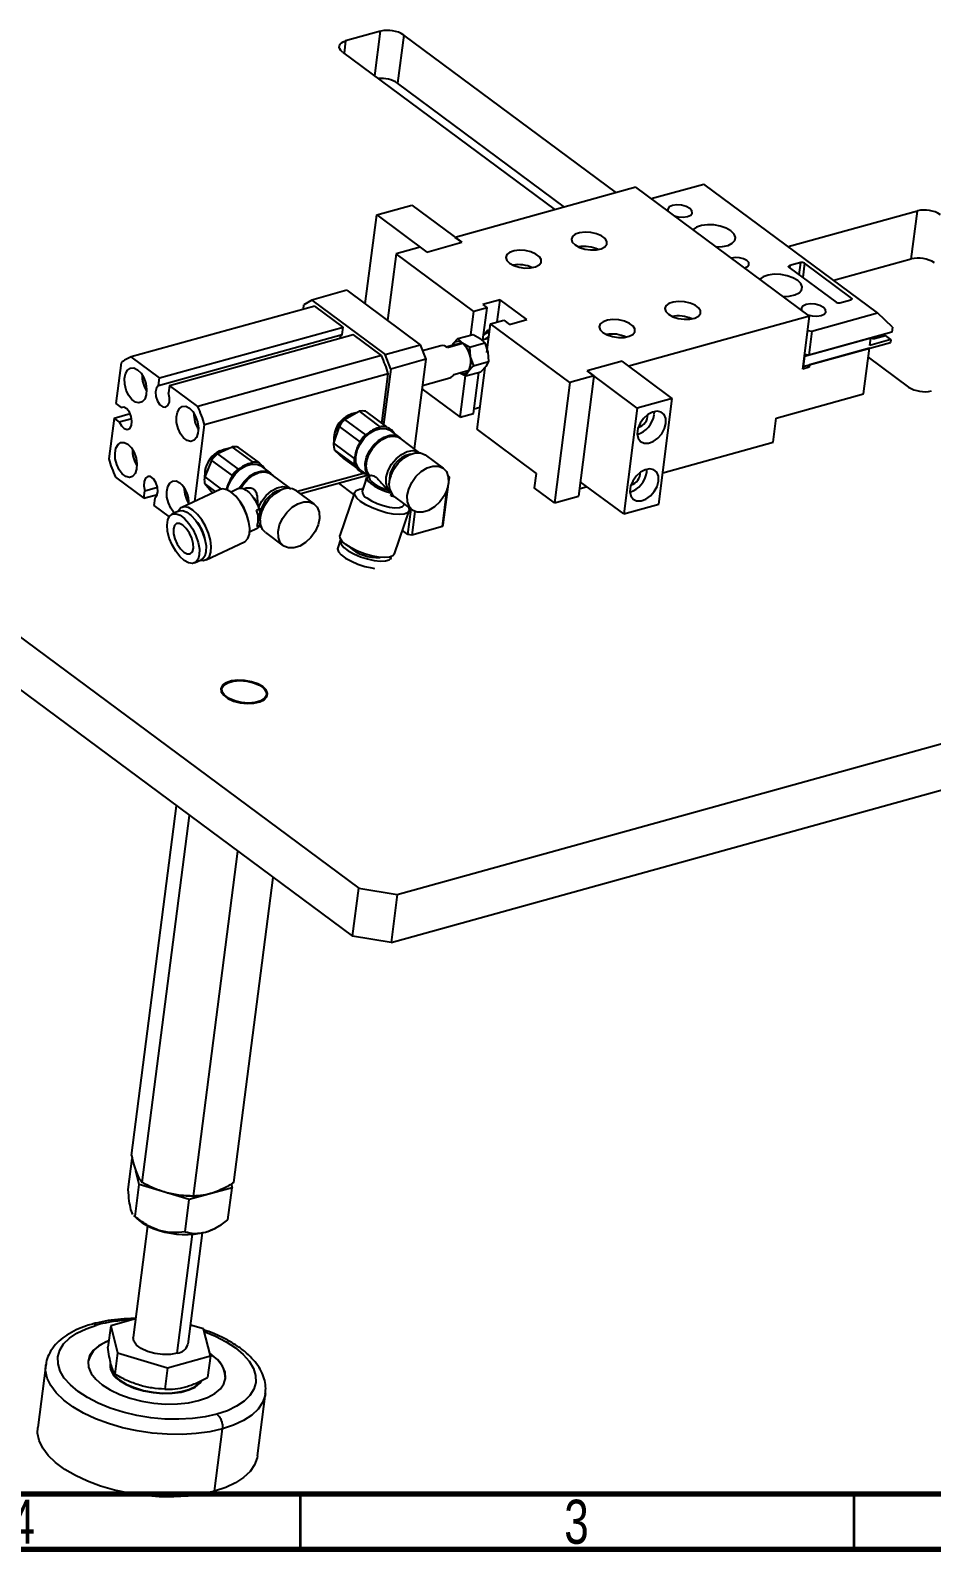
# Model space of a CAD drawing. Header units: millimetres. Extents: x 15 to 836, y 5 to 589.
# Drawn here: x 651.2 to 732.5, y 5 to 142.1 of the extents above; entities that cross this region are included whole.
import ezdxf

# ---------------------------------------------------------------- set-up
doc = ezdxf.new("R2010")
doc.units = ezdxf.units.MM
doc.styles.add('SLDTEXTSTYLE0', font='TXT', dxfattribs={"width": 0.75})

msp = doc.modelspace()

# ---------------------------------------------------------------- linework, layer by layer
at = {"color": 7, "linetype": 'Continuous', "lineweight": 25}
for p, q in [((682.78, 141.98), (679.62, 141.1)), ((684.87, 141.63), (684.31, 137.3)), ((704.06, 127.41), (684.87, 141.63)), ((679.34, 140.1), (698.53, 125.88)), ((699.39, 126.12), (684.31, 137.3)), ((705.81, 127.9), (689.5, 123.38)), ((721.49, 116.27), (705.81, 127.9)), ((707.19, 126.88), (711.94, 128.19)), ((727.62, 116.57), (711.94, 128.19)), ((682.42, 125.41), (685.58, 126.29)), ((685.58, 126.29), (690.11, 122.94)), ((681.39, 117.38), (682.42, 125.41)), ((682.42, 125.41), (686.95, 122.06)), ((731.23, 125.76), (719.57, 122.54)), ((730.68, 121.43), (731.23, 125.76)), ((690.11, 122.94), (689.5, 123.38)), ((686.34, 122.51), (684.17, 121.91)), ((686.34, 122.51), (686.95, 122.06)), ((686.95, 122.06), (690.11, 122.94)), ((684.17, 121.91), (683.4, 115.89)), ((691.2, 116.7), (684.17, 121.91)), ((714.44, 121.52), (714.42, 121.51)), ((715.63, 120.62), (715.65, 120.62)), ((719.66, 120.66), (723.89, 117.53)), ((720.7, 121.1), (719.71, 120.83)), ((725.27, 117.91), (721.05, 121.04)), ((730.68, 121.43), (723.68, 119.49)), ((679.73, 118.61), (676.57, 117.73)), ((679.73, 118.61), (686.36, 113.69)), ((676.83, 117.18), (660.25, 112.59)), ((675.8, 116.9), (675.85, 117.31)), ((676.57, 117.73), (675.85, 117.31)), ((676.57, 117.73), (683.2, 112.82)), ((679.39, 115.29), (676.83, 117.18)), ((690.93, 114.58), (691.2, 116.7)), ((692.38, 117.03), (691.2, 116.7)), ((693.57, 117.76), (691.99, 117.32)), ((691.99, 117.32), (692.38, 117.03)), ((692.01, 114.13), (692.38, 117.03)), ((693.31, 115.75), (693.57, 117.76)), ((695.98, 115.97), (693.57, 117.76)), ((721.7, 114.93), (727.62, 116.57)), ((724.23, 117.47), (725.22, 117.75)), ((728.98, 115.27), (727.62, 116.57)), ((662.81, 110.7), (679.39, 115.29)), ((679.3, 114.61), (679.39, 115.29)), ((692.37, 113), (692.71, 115.58)), ((692.71, 115.58), (693.89, 115.91)), ((699.86, 110.29), (692.71, 115.58)), ((693.89, 115.91), (694.4, 115.53)), ((694.4, 115.53), (695.98, 115.97)), ((721.49, 116.27), (705.19, 111.76)), ((720.88, 111.5), (721.49, 116.27)), ((728.98, 115.27), (728.92, 114.84)), ((662.72, 110.02), (679.3, 114.61)), ((663.71, 110.02), (680.3, 114.62)), ((682.86, 112.72), (680.3, 114.62)), ((688.8, 113.45), (690.18, 113.83)), ((690.18, 113.83), (689.24, 113.67)), ((689.3, 113.77), (689.24, 113.67)), ((689.3, 113.77), (689.24, 113.65)), ((689.75, 114.25), (689.3, 113.77)), ((689.75, 114.25), (691.12, 114.63)), ((690.17, 113.84), (689.75, 114.25)), ((690.8, 113.48), (690.17, 113.84)), ((690.8, 113.48), (692.17, 113.86)), ((691.12, 114.63), (691.75, 114.27)), ((691.75, 114.27), (692.17, 113.86)), ((692.4, 114.24), (691.92, 114.1)), ((692.46, 115), (692.07, 114.53)), ((692.17, 113.86), (692.45, 113.04)), ((692.46, 115), (692.64, 115.05)), ((692.62, 114.87), (692.46, 115)), ((720.91, 111.72), (728.8, 113.91)), ((721.03, 112.65), (727.03, 114.31)), ((721.33, 114.99), (721.7, 114.93)), ((721.7, 114.93), (721.42, 112.76)), ((728.92, 114.84), (721.42, 112.76)), ((726.94, 113.64), (727.03, 114.31)), ((728.84, 114.17), (726.94, 113.64)), ((727.35, 114.26), (728.34, 114.53)), ((728.11, 114.62), (728.09, 114.47)), ((728.84, 114.17), (728.34, 114.53)), ((728.84, 114.17), (728.8, 113.91)), ((662.81, 110.7), (660.25, 112.59)), ((682.86, 112.72), (666.27, 108.13)), ((683.2, 112.82), (686.36, 113.69)), ((683.69, 111.5), (683.2, 112.82)), ((686.36, 113.69), (686.85, 112.38)), ((688.22, 113.6), (686.57, 113.14)), ((688.69, 113.52), (689.24, 113.67)), ((690.8, 113.48), (690.87, 112.6)), ((690.87, 112.6), (691.15, 111.79)), ((692.45, 113.04), (692.52, 112.17)), ((721.03, 112.65), (720.91, 111.72)), ((721.42, 112.76), (721.05, 112.82)), ((726.91, 113.38), (721.5, 111.88)), ((726.38, 109.26), (726.91, 113.38)), ((726.8, 112.57), (730.43, 109.88)), ((659.35, 112.06), (658.87, 108.38)), ((683.47, 111.07), (666.89, 106.48)), ((682.9, 106.6), (683.47, 111.07)), ((683.69, 111.5), (683.05, 106.49)), ((686.85, 112.38), (683.69, 111.5)), ((686.85, 112.38), (685.81, 104.31)), ((689.38, 111.02), (690.77, 111.4)), ((689.94, 111.17), (690.46, 110.88)), ((690.46, 110.88), (690.7, 111.3)), ((690.46, 110.88), (691.83, 111.25)), ((690.7, 111.3), (691.15, 111.79)), ((691.15, 111.79), (692.52, 112.17)), ((691.15, 107.49), (691.63, 111.2)), ((691.48, 106.04), (692.2, 111.65)), ((692.28, 111.74), (691.83, 111.25)), ((692.52, 112.17), (692.28, 111.74)), ((704.58, 112.21), (701.42, 111.33)), ((705.95, 107.98), (701.42, 111.33)), ((701.42, 111.33), (702.03, 110.89)), ((709.11, 108.86), (704.58, 112.21)), ((705.19, 111.76), (704.58, 112.21)), ((721.47, 111.67), (720.88, 111.5)), ((721.47, 111.67), (721.26, 111.82)), ((721.5, 111.88), (721.47, 111.67)), ((662.72, 110.02), (662.81, 110.7)), ((663.71, 110.02), (663.62, 109.35)), ((666.27, 108.13), (663.71, 110.02)), ((686.51, 109.72), (689.97, 107.16)), ((686.55, 110.02), (689.02, 110.71)), ((689.97, 107.16), (690.45, 110.88)), ((699.86, 110.29), (698.46, 99.44)), ((702.03, 110.89), (699.86, 110.29)), ((702.03, 110.89), (700.63, 100.04)), ((658.87, 108.38), (659.35, 108.03)), ((709.11, 108.86), (705.95, 107.98)), ((707.88, 99.31), (709.11, 108.86)), ((718.48, 107.08), (726.38, 109.26)), ((622.89, 107.59), (680.8, 64.68)), ((658.71, 107.08), (658.23, 103.4)), ((658.71, 107.08), (660.17, 107.49)), ((659.18, 106.73), (658.71, 107.08)), ((659.18, 106.73), (660.31, 107.04)), ((659.35, 108.03), (659.49, 108.07)), ((679.52, 106.95), (680.84, 107.69)), ((679.52, 106.95), (681.4, 105.56)), ((680.84, 107.69), (682.72, 106.3)), ((681.44, 107.68), (683.31, 106.29)), ((689.97, 107.16), (691.15, 107.49)), ((691.21, 107.9), (691.74, 108.05)), ((705.95, 107.98), (704.72, 98.44)), ((707.48, 107.39), (707.49, 107.67)), ((718.2, 104.91), (718.48, 107.08)), ((666, 99.56), (666.89, 106.48)), ((679.04, 106.31), (678.53, 104.81)), ((679.04, 106.31), (680.89, 104.93)), ((681.55, 105.63), (681.4, 105.56)), ((682.72, 106.3), (682.59, 106.21)), ((683.41, 106.21), (683.31, 106.29)), ((684.5, 105.34), (683.66, 105.97)), ((691.48, 106.04), (696.82, 102.08)), ((669.39, 104.47), (668.06, 103.84)), ((669.39, 104.47), (671.24, 103.1)), ((669.93, 104.42), (671.81, 103.03)), ((678.53, 104.81), (680.38, 103.44)), ((678.62, 104.19), (680.47, 102.82)), ((678.62, 104.19), (679.43, 103.44)), ((680.89, 104.93), (680.85, 104.77)), ((686.3, 103.95), (684.54, 105.26)), ((708.24, 102.15), (718.2, 104.91)), ((622.33, 103.25), (680.24, 60.34)), ((667.51, 103.26), (666.9, 101.77)), ((667.51, 103.26), (669.37, 101.89)), ((668.06, 103.84), (669.91, 102.47)), ((671.24, 103.1), (671.1, 103.02)), ((671.89, 102.93), (671.81, 103.03)), ((679.43, 103.44), (680.71, 102.49)), ((680.45, 103.59), (680.38, 103.44)), ((680.47, 102.82), (680.56, 102.73)), ((684.28, 64.11), (828.4, 104)), ((688.44, 102.55), (686.83, 103.75)), ((658.85, 101.75), (661.41, 99.85)), ((666.9, 101.77), (668.39, 100.67)), ((669.37, 101.89), (669.31, 101.72)), ((670.06, 102.53), (669.91, 102.47)), ((672.86, 102.12), (672.01, 102.74)), ((674.65, 100.73), (672.89, 102.03)), ((681.24, 102.09), (675.28, 100.45)), ((681.46, 101.88), (675.56, 100.24)), ((680.98, 102.35), (681.73, 101.8)), ((681.45, 101.48), (681.12, 100.5)), ((681.16, 102.15), (681.28, 102.06)), ((681.2, 102.14), (681.28, 102.06)), ((681.45, 101.45), (681.54, 101.72)), ((681.47, 101.5), (681.45, 101.45)), ((681.46, 101.88), (681.57, 101.92)), ((681.54, 101.72), (681.75, 101.81)), ((681.77, 101.86), (681.74, 101.78)), ((688.87, 101.85), (688.96, 101.79)), ((688.91, 101.62), (688.96, 101.79)), ((688.91, 101.62), (688.91, 101.62)), ((688.91, 101.61), (688.91, 101.62)), ((688.96, 101.79), (688.92, 101.46)), ((696.82, 102.08), (696.65, 100.78)), ((706.8, 102.18), (706.81, 102.47)), ((661.41, 99.85), (661.5, 100.53)), ((661.41, 99.85), (662.62, 100.19)), ((661.5, 100.53), (662.63, 100.85)), ((668.29, 100.63), (664.82, 99.01)), ((666.9, 101.14), (667.86, 100.43)), ((667.59, 100.3), (666.9, 101.14)), ((669.95, 100.72), (669.28, 100.41)), ((676.79, 99.33), (675.18, 100.52)), ((680.36, 100.2), (679.01, 101.2)), ((680.42, 100.38), (679.1, 96.49)), ((681.19, 100.71), (681.08, 100.7)), ((683.48, 100.57), (683.68, 100.42)), ((683.71, 100.06), (683.77, 100.25)), ((683.92, 100.06), (683.71, 100.06)), ((688.35, 97.29), (688.79, 100.72)), ((688.84, 100.88), (688.4, 97.45)), ((698.46, 99.44), (696.65, 100.78)), ((701.43, 100.88), (700.71, 100.68)), ((704.72, 98.44), (700.8, 101.34)), ((662.4, 99.86), (662.31, 99.18)), ((662.31, 99.18), (663.68, 98.17)), ((664.54, 98.68), (663.94, 98.4)), ((670.18, 99.41), (670.05, 99.6)), ((671.32, 99.88), (671.28, 99.93)), ((671.57, 98.78), (671.81, 98.89)), ((671.68, 99.23), (671.76, 99.02)), ((671.76, 99.02), (671.89, 98.62)), ((671.89, 98.62), (671.81, 98.89)), ((683.72, 59.77), (827.84, 99.66)), ((684.02, 94.82), (685.34, 98.71)), ((684.03, 99.97), (685.64, 98.78)), ((684.86, 99.23), (684.9, 99.33)), ((685.24, 96.58), (685.53, 98.86)), ((698.46, 99.44), (700.63, 100.04)), ((704.72, 98.44), (707.88, 99.31)), ((670.82, 97.94), (670.77, 98.15)), ((671.63, 97.29), (671.87, 97.4)), ((671.83, 97.34), (672.03, 97.19)), ((672.05, 97.18), (671.85, 97.37)), ((671.87, 97.4), (671.92, 97.74)), ((685.86, 98.65), (685.59, 96.52)), ((688.4, 97.45), (688.35, 97.29)), ((670.95, 96.83), (671.62, 97.14)), ((672.38, 96.75), (673.99, 95.55)), ((679.13, 96.03), (678.9, 95.36)), ((685.24, 96.58), (684.75, 96.94)), ((685.59, 96.52), (685.24, 96.58)), ((688.35, 97.29), (685.59, 96.52)), ((667.02, 94.3), (670.49, 95.92)), ((665.99, 94.01), (666.59, 94.29)), ((683.66, 94.31), (683.72, 94.47)), ((668.85, 83.15), (668.77, 83.1)), ((672.28, 82.65), (672.21, 82.71)), ((660.29, 40.56), (664.35, 72.11)), ((661.25, 38.12), (665.52, 71.24)), ((665.88, 36.9), (669.89, 68.01)), ((669.53, 38.13), (673.08, 65.64)), ((680.24, 60.34), (680.8, 64.68)), ((680.8, 64.68), (684.28, 64.11)), ((684.28, 64.11), (683.72, 59.77)), ((683.72, 59.77), (680.24, 60.34)), ((659.99, 37.48), (660.35, 40.29)), ((660.99, 37.94), (660.68, 39.15)), ((660.62, 35.04), (660.99, 37.94)), ((665.49, 36.58), (660.99, 37.94)), ((663.52, 37.18), (663.44, 37.2)), ((669.37, 37.65), (665.49, 36.58)), ((668.99, 34.75), (669.37, 37.65)), ((669.28, 37.98), (669.37, 37.65)), ((660.41, 35.22), (660.23, 35.69)), ((665.12, 33.68), (665.49, 36.58)), ((665.79, 36.9), (665.98, 36.9)), ((660.49, 35.13), (660.76, 34.86)), ((660.62, 35.04), (660.5, 35.14)), ((661.73, 34.21), (660.43, 24.15)), ((665.39, 23.52), (666.69, 33.57)), ((667.78, 33.96), (667.92, 34.04)), ((658.41, 25.2), (658.16, 23.27)), ((660.64, 25.82), (658.41, 25.2)), ((658.41, 25.2), (659.03, 22.76)), ((666.78, 24.91), (665.61, 25.26)), ((667.41, 22.47), (666.78, 24.91)), ((659.03, 22.76), (658.78, 20.83)), ((659.03, 22.76), (663.53, 21.4)), ((663.53, 21.4), (667.41, 22.47)), ((667.41, 22.47), (667.16, 20.54)), ((667.51, 22.6), (667.35, 22.71)), ((667.5, 22.56), (667.36, 22.66)), ((667.51, 22.6), (667.5, 22.56)), ((652.54, 21.64), (651.82, 16.01)), ((658.36, 21.78), (658.35, 21.73)), ((663.53, 21.4), (663.29, 19.47)), ((659.22, 20.3), (659.21, 20.26)), ((671.65, 13.45), (672.38, 19.09)), ((667.77, 10.26), (668.49, 15.9))]:
    msp.add_line(p, q, dxfattribs=at)
at = {"color": 8, "linetype": 'Continuous', "lineweight": 25}
for p, q in [((682.26, 137.94), (682.78, 141.98)), ((679.62, 141.1), (679.48, 140)), ((714.43, 121.5), (714.44, 121.52)), ((719.71, 120.83), (719.69, 120.64)), ((720.56, 120), (720.7, 121.1)), ((721.05, 121.04), (720.88, 119.76)), ((725.25, 117.76), (725.27, 117.91)), ((727.13, 114.34), (727.12, 114.29)), ((668.47, 82.38), (668.41, 82.33)), ((672.45, 82.39), (672.52, 82.31)), ((664.42, 22.72), (665.8, 33.45))]:
    msp.add_line(p, q, dxfattribs=at)
at = {"color": 7, "linetype": 'Continuous', "lineweight": 70}
for p, q in [((831, 10), (20, 10)), ((836, 5), (15, 5))]:
    msp.add_line(p, q, dxfattribs=at)
at = {"color": 7, "linetype": 'Continuous', "lineweight": 35}
for p, q in [((675.5, 10), (675.5, 5)), ((725.5, 10), (725.5, 5))]:
    msp.add_line(p, q, dxfattribs=at)
at = {"color": 7, "linetype": 'Continuous', "lineweight": 25, "flags": 128}
for points in [[(679.34, 140.1), (679.19, 140.24), (679.09, 140.38), (679.04, 140.53), (679.05, 140.67), (679.12, 140.81), (679.24, 140.92), (679.41, 141.02), (679.62, 141.1)], [(710.69, 126), (710.36, 126.18), (709.95, 126.29), (709.51, 126.32), (709.12, 126.26), (708.83, 126.13), (708.69, 125.94), (708.71, 125.75)], [(709.28, 125.32), (709.65, 125.23), (710.09, 125.2), (710.48, 125.26), (710.77, 125.39), (710.91, 125.58), (710.88, 125.79), (710.69, 126)], [(700.33, 122.7), (700.72, 122.48), (701.2, 122.32), (701.73, 122.25), (702.25, 122.26), (702.69, 122.36), (703.02, 122.53), (703.2, 122.76), (703.21, 123.02), (703.04, 123.28), (702.71, 123.52), (702.27, 123.71), (701.76, 123.83), (701.23, 123.86), (700.74, 123.8), (700.35, 123.67), (700.09, 123.46), (700, 123.22), (700.08, 122.95), (700.33, 122.7)], [(714.4, 123.96), (713.97, 124.2), (713.44, 124.39), (712.86, 124.5), (712.27, 124.52), (711.73, 124.45), (711.29, 124.3), (710.98, 124.08), (710.97, 124.07)], [(713.05, 122.53), (713.07, 122.53), (713.64, 122.55), (714.14, 122.66), (714.52, 122.85), (714.74, 123.1), (714.8, 123.38), (714.68, 123.68), (714.4, 123.96)], [(694.4, 121.06), (694.79, 120.84), (695.28, 120.68), (695.81, 120.61), (696.32, 120.62), (696.77, 120.72), (697.1, 120.89), (697.28, 121.12), (697.28, 121.38), (697.11, 121.64), (696.79, 121.88), (696.35, 122.07), (695.84, 122.19), (695.31, 122.22), (694.82, 122.16), (694.42, 122.03), (694.17, 121.83), (694.07, 121.58), (694.16, 121.31), (694.4, 121.06)], [(715.65, 120.62), (715.91, 120.74), (716.03, 120.91), (716.01, 121.1), (715.84, 121.29), (715.54, 121.44), (715.18, 121.54), (714.79, 121.57), (714.44, 121.52)], [(719.66, 120.66), (719.64, 120.68), (719.62, 120.71), (719.61, 120.73), (719.61, 120.76), (719.63, 120.78), (719.65, 120.8), (719.67, 120.81), (719.71, 120.83)], [(720.43, 119.49), (720, 119.73), (719.47, 119.92), (718.89, 120.03), (718.3, 120.05), (717.76, 119.98), (717.32, 119.83), (717.01, 119.61), (717.01, 119.6)], [(719.08, 118.06), (719.1, 118.06), (719.67, 118.08), (720.17, 118.19), (720.55, 118.38), (720.78, 118.63), (720.83, 118.91), (720.71, 119.21), (720.43, 119.49)], [(725.27, 117.91), (725.29, 117.89), (725.31, 117.87), (725.32, 117.84), (725.32, 117.82), (725.31, 117.8), (725.29, 117.78), (725.26, 117.76), (725.22, 117.75)], [(708.77, 116.44), (709.16, 116.22), (709.65, 116.07), (710.17, 115.99), (710.69, 116), (711.14, 116.1), (711.47, 116.27), (711.65, 116.5), (711.65, 116.76), (711.48, 117.02), (711.16, 117.26), (710.72, 117.45), (710.2, 117.57), (709.67, 117.6), (709.18, 117.55), (708.79, 117.41), (708.53, 117.21), (708.44, 116.96), (708.52, 116.69), (708.77, 116.44)], [(722.75, 117.06), (722.43, 117.24), (722.01, 117.35), (721.58, 117.38), (721.19, 117.32), (720.9, 117.19), (720.76, 117), (720.77, 116.81)], [(721.35, 116.38), (721.72, 116.29), (722.15, 116.26), (722.54, 116.32), (722.83, 116.45), (722.97, 116.64), (722.95, 116.85), (722.75, 117.06)], [(702.85, 114.8), (703.24, 114.58), (703.72, 114.43), (704.25, 114.35), (704.77, 114.36), (705.22, 114.46), (705.55, 114.63), (705.72, 114.86), (705.73, 115.12), (705.56, 115.38), (705.24, 115.62), (704.8, 115.81), (704.28, 115.93), (703.75, 115.96), (703.26, 115.91), (702.87, 115.77), (702.61, 115.57), (702.52, 115.32), (702.6, 115.05), (702.85, 114.8)], [(679.3, 114.61), (679.12, 114.39), (679.08, 114.28)], [(692.53, 114.25), (692.46, 114.25), (692.4, 114.24)], [(660.84, 111.44), (661.15, 111.13), (661.4, 110.7), (661.58, 110.19), (661.65, 109.67), (661.62, 109.19), (661.48, 108.8), (661.25, 108.54), (660.96, 108.45), (660.64, 108.52), (660.32, 108.76), (660.03, 109.14), (659.81, 109.61), (659.69, 110.13), (659.66, 110.64), (659.75, 111.08), (659.94, 111.41), (660.2, 111.59), (660.51, 111.6), (660.84, 111.44)], [(662.72, 110.02), (662.54, 109.8), (662.46, 109.44), (662.49, 109.02), (662.63, 108.61), (662.85, 108.28), (663.11, 108.08), (663.37, 108.06), (663.58, 108.21), (663.71, 108.52), (663.72, 108.92), (663.62, 109.35)], [(659.18, 106.73), (659.38, 106.37), (659.63, 106.13), (659.9, 106.05), (660.13, 106.15), (660.28, 106.42), (660.33, 106.8), (660.27, 107.22), (660.1, 107.62), (659.86, 107.92), (659.6, 108.06), (659.35, 108.03)], [(665.51, 107.98), (665.82, 107.66), (666.08, 107.23), (666.25, 106.73), (666.33, 106.21), (666.29, 105.73), (666.16, 105.34), (665.93, 105.08), (665.64, 104.98), (665.31, 105.06), (664.99, 105.3), (664.71, 105.67), (664.49, 106.15), (664.36, 106.67), (664.34, 107.18), (664.43, 107.62), (664.61, 107.95), (664.87, 108.13), (665.19, 108.14), (665.51, 107.98)], [(708.53, 106.6), (708.52, 107.04), (708.37, 107.4), (708.1, 107.62), (707.74, 107.7), (707.32, 107.62), (706.9, 107.4), (706.51, 107.05), (706.21, 106.61), (706.01, 106.13), (705.95, 105.67), (706.03, 105.27), (706.25, 104.97), (706.57, 104.82), (706.96, 104.82), (707.39, 104.97), (707.8, 105.26), (708.15, 105.66), (708.4, 106.13), (708.53, 106.6)], [(680.98, 102.35), (680.72, 102.65), (680.55, 103.08), (680.54, 103.6), (680.66, 104.17), (680.92, 104.74), (681.3, 105.26), (681.75, 105.69), (682.25, 106), (682.76, 106.15), (683.23, 106.15), (683.63, 105.99), (683.66, 105.97)], [(659.97, 104.72), (660.28, 104.41), (660.54, 103.98), (660.71, 103.47), (660.78, 102.95), (660.75, 102.47), (660.61, 102.08), (660.39, 101.82), (660.1, 101.72), (659.77, 101.8), (659.45, 102.04), (659.16, 102.42), (658.95, 102.89), (658.82, 103.41), (658.8, 103.92), (658.88, 104.36), (659.07, 104.69), (659.33, 104.87), (659.64, 104.88), (659.97, 104.72)], [(681.75, 101.79), (681.56, 102.02), (681.4, 102.45), (681.38, 102.98), (681.51, 103.54), (681.77, 104.11), (682.14, 104.63), (682.6, 105.06), (683.1, 105.37), (683.61, 105.53), (684.08, 105.53), (684.48, 105.36), (684.73, 105.12)], [(681.77, 101.86), (681.55, 102.23), (681.47, 102.7), (681.53, 103.24), (681.72, 103.8), (682.04, 104.33), (682.45, 104.79), (682.92, 105.15), (683.41, 105.38), (683.89, 105.46), (684.32, 105.38), (684.54, 105.26)], [(668.92, 100.61), (669.01, 100.93), (669.27, 101.5), (669.64, 102.02), (670.09, 102.46), (670.6, 102.77), (671.1, 102.93), (671.58, 102.93), (671.98, 102.77), (672.01, 102.74)], [(683.68, 100.42), (683.4, 100.76), (683.27, 101.22), (683.28, 101.76), (683.45, 102.35), (683.75, 102.91), (684.17, 103.41), (684.66, 103.8), (685.17, 104.05), (685.68, 104.14), (686.12, 104.05), (686.32, 103.94)], [(683.69, 101.87), (683.97, 102.46), (684.36, 103), (684.83, 103.45), (685.36, 103.77), (685.89, 103.94), (686.38, 103.94), (686.8, 103.77), (686.83, 103.75)], [(662.4, 99.86), (662.58, 100.08), (662.66, 100.43), (662.63, 100.85), (662.49, 101.27), (662.27, 101.6), (662.01, 101.8), (661.75, 101.82), (661.54, 101.66), (661.42, 101.36), (661.4, 100.96), (661.5, 100.53)], [(670.04, 100.75), (670.11, 100.87), (670.48, 101.4), (670.94, 101.83), (671.44, 102.14), (671.95, 102.3), (672.42, 102.3), (672.82, 102.14), (673.08, 101.89)], [(670.17, 100.76), (670.39, 101.11), (670.8, 101.57), (671.27, 101.93), (671.77, 102.16), (672.25, 102.23), (672.68, 102.15), (672.89, 102.03)], [(681.4, 102.04), (681.35, 102.05), (681.28, 102.06)], [(681.54, 101.72), (681.56, 101.55), (681.68, 101.37), (681.89, 101.17), (682.18, 100.97), (682.54, 100.77), (682.94, 100.59), (683.37, 100.44), (683.71, 100.35)], [(681.74, 101.78), (681.73, 101.68), (681.8, 101.52), (681.94, 101.36), (682.15, 101.18), (682.43, 101.01), (682.75, 100.84), (683.11, 100.69), (683.48, 100.57)], [(685.31, 100.67), (685.58, 101.26), (685.97, 101.81), (686.45, 102.26), (686.97, 102.58), (687.5, 102.75), (688, 102.74), (688.41, 102.57), (688.72, 102.25), (688.88, 101.79), (688.9, 101.25), (688.77, 100.65), (688.5, 100.06), (688.11, 99.52), (687.63, 99.07), (687.11, 98.75), (686.58, 98.58), (686.09, 98.58), (685.67, 98.75), (685.37, 99.08), (685.2, 99.53), (685.18, 100.08), (685.31, 100.67)], [(707.86, 101.4), (707.85, 101.84), (707.7, 102.19), (707.43, 102.42), (707.07, 102.5), (706.65, 102.42), (706.23, 102.19), (705.84, 101.84), (705.53, 101.4), (705.34, 100.93), (705.28, 100.46), (705.36, 100.06), (705.57, 99.77), (705.89, 99.61), (706.29, 99.61), (706.72, 99.77), (707.13, 100.06), (707.48, 100.46), (707.73, 100.92), (707.86, 101.4)], [(664.18, 98.52), (664.12, 98.57), (663.84, 98.95), (663.62, 99.42), (663.49, 99.94), (663.47, 100.45), (663.56, 100.9), (663.74, 101.22), (664.01, 101.4), (664.32, 101.41), (664.65, 101.25)], [(670.49, 95.92), (670.56, 95.96), (670.79, 96.21), (670.93, 96.61), (670.96, 97.11), (670.88, 97.7), (670.7, 98.33), (670.44, 98.95), (670.1, 99.53), (669.71, 100.02), (669.3, 100.39), (668.9, 100.62), (668.53, 100.69), (668.29, 100.63)], [(669.95, 100.72), (670.13, 100.76), (670.37, 100.72), (670.64, 100.59), (670.92, 100.36), (671.18, 100.07), (671.43, 99.71), (671.64, 99.31), (671.81, 98.89)], [(671.76, 99.02), (672.04, 99.59), (672.44, 100.11), (672.92, 100.52), (673.44, 100.8), (673.95, 100.91), (674.4, 100.85), (674.67, 100.71)], [(672.38, 96.75), (672.11, 97.04), (671.94, 97.5), (671.91, 98.04), (672.04, 98.63), (672.31, 99.22), (672.7, 99.77), (673.18, 100.22), (673.7, 100.55)], [(685.29, 99.04), (685.33, 98.95), (685.35, 98.72), (685.2, 98.53), (684.89, 98.42), (684.45, 98.38), (683.9, 98.42), (683.28, 98.54), (682.64, 98.73), (682.01, 98.97), (681.44, 99.25), (680.97, 99.55), (680.63, 99.85), (680.44, 100.13), (680.42, 100.37), (680.57, 100.55), (680.87, 100.67), (681.08, 100.7)], [(683.71, 100.06), (683.92, 100.02), (683.98, 100.01)], [(666.55, 94.27), (666.78, 94.24), (667.09, 94.34), (667.32, 94.59), (667.46, 94.98), (667.49, 95.49), (667.41, 96.08), (667.24, 96.7), (666.97, 97.33), (666.63, 97.9), (666.24, 98.39), (665.83, 98.77), (665.43, 99), (665.06, 99.07), (664.75, 98.97), (664.52, 98.72), (664.49, 98.66)], [(664.54, 98.68), (664.58, 98.7), (664.91, 98.73), (665.28, 98.59), (665.68, 98.29), (666.07, 97.86), (666.42, 97.33), (666.71, 96.74), (666.91, 96.12), (667.02, 95.54), (667.01, 95.02), (666.9, 94.62), (666.69, 94.35), (666.59, 94.29)], [(671.32, 99.88), (671.5, 99.59), (671.68, 99.23)], [(675.31, 99.35), (675.84, 99.52), (676.34, 99.52), (676.76, 99.35), (677.06, 99.03), (677.24, 98.58), (677.26, 98.03), (677.13, 97.44), (676.86, 96.85), (676.47, 96.31), (676, 95.85), (675.47, 95.53), (674.94, 95.36), (674.45, 95.36), (674.03, 95.53), (673.72, 95.85), (673.55, 96.3), (673.53, 96.84), (673.66, 97.44), (673.93, 98.03), (674.31, 98.57), (674.79, 99.03), (675.31, 99.35)], [(681.54, 99.87), (681.95, 99.61), (682.46, 99.38), (683.02, 99.18), (683.57, 99.05), (684.07, 98.99), (684.48, 99), (684.75, 99.1), (684.86, 99.23)], [(665.05, 94.23), (664.65, 94.6), (664.28, 95.08), (663.95, 95.65), (663.7, 96.26), (663.55, 96.87), (663.5, 97.42), (663.56, 97.89), (663.72, 98.23), (663.98, 98.42), (664.31, 98.45), (664.69, 98.31), (665.08, 98.01), (665.47, 97.58), (665.83, 97.05), (666.11, 96.46), (666.32, 95.84), (666.42, 95.26), (666.41, 94.74), (666.3, 94.34), (666.09, 94.07), (665.8, 93.96), (665.44, 94.01), (665.05, 94.23)], [(665.02, 94.99), (665.32, 94.83), (665.59, 94.84), (665.78, 95.02), (665.87, 95.33), (665.85, 95.76), (665.72, 96.24), (665.51, 96.71), (665.23, 97.12), (664.92, 97.43), (664.61, 97.58), (664.35, 97.57), (664.16, 97.4), (664.07, 97.08), (664.08, 96.65), (664.21, 96.18), (664.42, 95.7), (664.7, 95.29), (665.02, 94.99)], [(671.87, 97.4), (671.73, 97.21), (671.62, 97.14)], [(684.02, 94.82), (683.88, 94.64), (683.57, 94.53), (683.13, 94.49), (682.58, 94.53), (681.96, 94.65), (681.31, 94.84), (680.68, 95.08), (680.11, 95.36), (679.64, 95.66), (679.3, 95.96), (679.11, 96.24), (679.09, 96.48), (679.1, 96.49)], [(679.18, 96.12), (679.11, 95.94), (679.2, 95.69), (679.45, 95.41), (679.85, 95.11), (680.37, 94.83), (680.96, 94.57), (681.59, 94.37), (682.2, 94.23), (682.76, 94.17), (683.22, 94.19), (683.54, 94.28), (683.71, 94.45), (683.73, 94.57)], [(678.9, 95.36), (678.88, 95.27), (678.97, 95.02), (679.22, 94.74), (679.62, 94.44), (680.14, 94.16), (680.73, 93.9), (681.36, 93.7), (681.97, 93.56), (682.22, 93.52)], [(672.14, 82.85), (671.68, 83.11), (671.12, 83.3), (670.5, 83.42), (669.88, 83.44), (669.31, 83.37), (668.84, 83.21), (668.51, 82.98), (668.36, 82.69), (668.39, 82.38), (668.61, 82.07), (668.99, 81.78), (669.5, 81.55), (670.1, 81.4), (670.73, 81.33), (671.34, 81.36), (671.86, 81.47), (672.27, 81.67), (672.51, 81.93), (672.57, 82.23), (672.44, 82.55), (672.14, 82.85)], [(668.47, 82.38), (668.45, 82.7), (668.62, 82.98), (668.97, 83.21), (669.46, 83.35), (670.06, 83.4), (670.69, 83.35), (671.3, 83.21), (671.83, 82.98), (672.22, 82.7), (672.45, 82.39)], [(672.45, 82.39), (672.47, 82.07), (672.3, 81.79), (671.95, 81.57), (671.46, 81.42), (670.86, 81.37), (670.23, 81.42), (669.62, 81.56), (669.09, 81.79), (668.69, 82.07), (668.47, 82.38)], [(668, 17.21), (666.94, 16.97), (665.78, 16.82), (664.56, 16.76), (663.3, 16.78), (662.02, 16.9), (660.76, 17.11), (659.53, 17.4), (658.36, 17.77), (657.28, 18.21), (656.31, 18.71), (655.47, 19.27), (654.77, 19.86), (654.22, 20.48), (653.85, 21.11), (653.66, 21.75), (653.65, 22.38), (653.82, 22.98), (654.16, 23.55), (654.68, 24.07), (655.36, 24.54), (656.19, 24.93), (657.14, 25.26)], [(658.23, 23.84), (658, 23.75), (657.34, 23.39), (656.84, 22.97), (656.51, 22.49), (656.37, 21.98), (656.41, 21.45), (656.65, 20.9), (657.06, 20.37), (657.64, 19.87)], [(664.42, 22.72), (663.8, 22.61), (663.11, 22.6), (662.4, 22.69), (661.74, 22.87), (661.17, 23.13), (660.74, 23.45), (660.49, 23.8), (660.43, 24.15), (660.43, 24.15)], [(657.64, 19.87), (658.37, 19.4), (659.22, 18.99), (660.18, 18.65), (661.22, 18.39), (662.29, 18.21), (663.37, 18.13), (664.43, 18.14), (665.43, 18.24), (666.34, 18.44), (667.14, 18.72), (667.8, 19.07), (668.31, 19.5), (668.63, 19.97), (668.78, 20.48), (668.73, 21.02), (668.5, 21.56), (668.09, 22.09), (667.51, 22.6)], [(659.21, 20.26), (659.82, 19.89), (660.54, 19.57), (661.36, 19.32), (662.23, 19.16), (663.11, 19.08), (663.97, 19.1), (664.77, 19.2), (665.47, 19.4), (666.04, 19.67), (666.47, 20.01), (666.62, 20.21)], [(659.22, 20.3), (659.82, 19.93), (660.55, 19.61), (661.36, 19.36), (662.23, 19.2), (663.12, 19.12), (663.97, 19.14), (664.77, 19.25), (665.47, 19.44), (666.05, 19.71), (666.47, 20.05), (666.59, 20.2)], [(667.77, 10.26), (666.63, 10), (665.41, 9.83), (664.12, 9.76), (662.79, 9.77), (661.43, 9.88), (660.08, 10.08), (658.76, 10.36), (657.5, 10.73), (656.31, 11.17), (655.23, 11.68), (654.27, 12.24), (653.44, 12.85), (652.78, 13.5), (652.27, 14.16), (651.95, 14.84), (651.8, 15.52), (651.82, 16.01)], [(671.65, 13.45), (671.62, 13.27), (671.4, 12.64), (670.99, 12.04), (670.41, 11.5), (669.67, 11.01), (668.79, 10.6), (667.77, 10.26)]]:
    msp.add_lwpolyline(points, dxfattribs=at)
at = {"color": 8, "linetype": 'Continuous', "lineweight": 25, "flags": 128}
for points in [[(666.84, 24.67), (667.86, 24.25), (668.84, 23.75), (669.68, 23.2), (670.38, 22.61), (670.92, 21.99), (671.29, 21.35), (671.49, 20.71), (671.5, 20.08), (671.33, 19.48), (670.98, 18.91), (670.46, 18.39), (669.78, 17.93), (668.96, 17.53), (668, 17.21)], [(668.49, 15.9), (667.36, 15.64), (666.14, 15.47), (664.85, 15.39), (663.51, 15.41), (662.16, 15.52), (660.81, 15.72), (659.49, 16), (658.22, 16.37), (657.04, 16.81), (655.96, 17.32), (654.99, 17.88), (654.17, 18.49), (653.5, 19.13), (653, 19.8), (652.67, 20.48), (652.53, 21.16), (652.54, 21.66)], [(672.38, 19.07), (672.35, 18.91), (672.12, 18.28), (671.72, 17.68), (671.14, 17.14), (670.4, 16.65), (669.51, 16.23), (668.49, 15.9)]]:
    msp.add_lwpolyline(points, dxfattribs=at)
at = {"color": 7, "linetype": 'Continuous', "lineweight": 25}
for centre, radius, start, end in [((683.43, 139.38), 2.68, 57.3884, 103.9864), ((682.86, 135.01), 2.71, 57.6312, 95.8938), ((731.88, 123.17), 2.68, 57.3884, 103.9866), ((701.15, 119.47), 3.09, 65.7269, 99.577), ((695.23, 117.83), 3.09, 65.7269, 99.577), ((720.8, 120.67), 0.446, 57.3889, 103.9856), ((731.32, 118.83), 2.68, 57.3884, 103.9866), ((724.13, 117.91), 0.446, 237.389, 283.9851), ((709.59, 113.21), 3.09, 65.7269, 99.5771), ((689.77, 113.41), 0.583, 46.2746, 142.9382), ((688.81, 112.25), 2.09, 9.8341, 49.3858), ((688.76, 112.2), 2.16, 338.2873, 48.9183), ((692.51, 114.23), 0.536, 80.0082, 145.372), ((703.67, 111.57), 3.09, 65.7269, 99.5771), ((727.27, 114.53), 0.283, 225.9069, 286.5421), ((661.21, 109.93), 2.83, 109.8576, 131.0472), ((670.45, 107.14), 13.6, 16.7819, 24.2128), ((688.36, 112.95), 0.666, 48.782, 101.8854), ((689.26, 112.15), 1.68, 329.6027, 15.7013), ((688.84, 111.29), 0.608, 287.5094, 333.9997), ((690.25, 111.63), 0.563, 235.6164, 323.8799), ((663.92, 110.94), 2.68, 178.7209, 212.2236), ((731.87, 112.14), 2.68, 237.3883, 283.9865), ((668.6, 107.47), 2.68, 178.7208, 212.2238), ((653.87, 102.55), 13.6, 16.7819, 24.2128), ((681.07, 105.08), 2.53, 99.4212, 185.1771), ((680.96, 105.17), 2.42, 115.8448, 171.0779), ((682.01, 104.4), 3.56, 134.2817, 141.4396), ((681.13, 106.26), 1.46, 78.0184, 101.4272), ((705.31, 107.69), 2.18, 287.0614, 351.8919), ((705.77, 107.34), 1.12, 284.5312, 2.3907), ((683.92, 102.98), 3.6, 134.3204, 147.1143), ((683.32, 103.69), 2.62, 106.2279, 132.4255), ((683.01, 104.87), 1.46, 78.0184, 101.4272), ((683.08, 105.21), 1.05, 29.1357, 71.5079), ((663.05, 104.21), 2.68, 178.7209, 212.2236), ((669.36, 101.88), 2.48, 94.9576, 184.1034), ((669.52, 103.28), 1.22, 70.1805, 84.8336), ((680.28, 104.73), 1.75, 177.3287, 198.0734), ((683.39, 103.25), 2.96, 149.1391, 173.2768), ((671.25, 107.33), 13.6, 196.7818, 204.2128), ((669.31, 101.94), 2.42, 115.8315, 171.0911), ((670.37, 101.17), 3.54, 130.8252, 143.773), ((671.57, 100.67), 2.4, 101.1669, 128.9901), ((671.37, 101.78), 1.32, 70.7223, 95.7913), ((671.42, 101.98), 1.05, 29.2298, 63.6776), ((682.13, 103.36), 1.75, 177.3287, 198.0734), ((686.03, 101.41), 2.48, 102.3085, 184.6133), ((668.64, 101.52), 1.78, 181.1313, 192.479), ((671.94, 99.94), 3.17, 145.952, 167.3487), ((672.22, 99.8), 3.54, 130.8252, 143.773), ((681.54, 103.14), 1.06, 203.0952, 251.2937), ((685.18, 101.15), 1.65, 154.1582, 225.7775), ((704.64, 102.49), 2.18, 287.0614, 351.8927), ((705.1, 102.14), 1.12, 284.5412, 2.3807), ((663, 99.42), 2.46, 357.2735, 48.0939), ((667.73, 100.75), 2.68, 178.7119, 212.4498), ((674.39, 98.18), 2.49, 102.4636, 184.4583), ((674.42, 99.36), 1.39, 56.9446, 121.2992), ((681.79, 100.49), 0.668, 179.0273, 247.6336), ((666.9, 97.11), 4, 15.0664, 35.0918), ((669.6, 97.95), 2.13, 341.9514, 22.8147), ((663.7, 95.61), 3.27, 7.5776, 42.5803), ((673.49, 98.24), 1.65, 166.7424, 196.0562), ((682.43, 98.22), 3.72, 227.8653, 274.5513), ((665.7, 45.49), 8.59, 255.3074, 270.597), ((664.16, 38.83), 5.22, 229.4164, 254.8162), ((665.15, 41.33), 7.9, 252.6371, 283.3883), ((666.07, 37.13), 3.6, 284.6488, 298.3455), ((658.88, 21.27), 2.61, 104.5049, 163.9438), ((664.28, 23.87), 1.16, 276.7043, 342.0845), ((666.32, 20.41), 2.45, 359.4777, 61.0319), ((659.99, 21.7), 1.64, 178.9795, 241.53), ((660, 21.75), 1.64, 178.9795, 241.53)]:
    msp.add_arc(centre, radius, start, end, dxfattribs=at)
at = {"color": 8, "linetype": 'Continuous', "lineweight": 25}
for centre, radius, start, end in [((692.58, 113.98), 0.416, 93.1741, 150.8733), ((660.61, 12.17), 13.54, 91.6303, 104.8175)]:
    msp.add_arc(centre, radius, start, end, dxfattribs=at)
at = {"color": 7, "linetype": 'Continuous', "lineweight": 25}
for centre, major_axis, ratio, start_param, end_param in [((680.08, 105.82), (1.21, 2.09), 0.474761, 1.462757, 1.612696), ((668.43, 102.6), (1.75, 1.68), 0.494136, 0.463496, 0.613435), ((668.43, 102.6), (1.25, 2.06), 0.469315, 2.244926, 2.394865)]:
    msp.add_ellipse(centre, major_axis=major_axis, ratio=ratio, start_param=start_param, end_param=end_param, dxfattribs=at)
for points, knots in [([(681.77, 101.86), (681.8, 101.89), (681.85, 101.94), (682.11, 101.9), (682.36, 101.76), (682.63, 101.48), (682.98, 101.06), (683.28, 100.76), (683.48, 100.57)], [0, 0, 0, 0, 0.2495274, 0.3749947, 0.5002192, 0.6254717, 0.7508057, 1, 1, 1, 1]), ([(670.41, 100.69), (670.51, 100.73), (670.73, 100.82), (671.08, 100.79), (671.37, 100.65), (671.55, 100.37), (671.65, 99.92), (671.67, 99.51), (671.68, 99.23)], [0, 0, 0, 0, 0.14088, 0.284512, 0.427866, 0.571252, 0.714729, 1, 1, 1, 1]), ([(660.29, 40.56), (660.35, 40.27), (660.49, 39.68), (660.65, 39.23), (660.73, 39.01)], [0, 0, 0, 0, 0.501638, 1, 1, 1, 1]), ([(660.73, 39.01), (660.81, 38.82), (660.98, 38.44), (661.16, 38.23), (661.25, 38.12)], [0, 0, 0, 0, 0.502076, 1, 1, 1, 1]), ([(660.23, 35.69), (660.18, 35.93), (660.08, 36.42), (660.02, 37.13), (659.99, 37.48)], [0, 0, 0, 0, 0.497796, 1, 1, 1, 1]), ([(663.52, 37.18), (663.13, 37.3), (662.35, 37.54), (661.62, 37.93), (661.25, 38.12)], [0, 0, 0, 0, 0.5002512, 1, 1, 1, 1]), ([(665.88, 36.9), (665.48, 36.91), (664.7, 36.92), (663.92, 37.09), (663.52, 37.18)], [0, 0, 0, 0, 0.500368, 1, 1, 1, 1]), ([(667.66, 37.19), (667.35, 37.1), (666.74, 36.92), (666.16, 36.91), (665.88, 36.9)], [0, 0, 0, 0, 0.500253, 1, 1, 1, 1]), ([(669.53, 38.13), (669.22, 37.93), (668.6, 37.55), (667.97, 37.31), (667.66, 37.19)], [0, 0, 0, 0, 0.500367, 1, 1, 1, 1]), ([(662.79, 33.79), (662.41, 33.94), (661.63, 34.24), (660.96, 34.78), (660.62, 35.04)], [0, 0, 0, 0, 0.497795, 1, 1, 1, 1]), ([(666.98, 33.65), (667.32, 33.77), (668.01, 34.02), (668.66, 34.51), (668.99, 34.75)], [0, 0, 0, 0, 0.498918, 1, 1, 1, 1]), ([(665.12, 33.68), (664.74, 33.63), (663.99, 33.53), (663.19, 33.7), (662.79, 33.79)], [0, 0, 0, 0, 0.499056, 1, 1, 1, 1]), ([(665.12, 33.68), (665.41, 33.61), (665.98, 33.46), (666.65, 33.58), (666.98, 33.65)], [0, 0, 0, 0, 0.500835, 1, 1, 1, 1]), ([(656.77, 25.35), (656.59, 25.3), (656.07, 25.15), (655.27, 24.83), (654.44, 24.37), (653.72, 23.83), (653.18, 23.23), (652.8, 22.58), (652.59, 22.06), (652.57, 21.73), (652.56, 21.66)], [0, 0, 0, 0, 0.079377, 0.231399, 0.384545, 0.537885, 0.688682, 0.818179, 0.956361, 1, 1, 1, 1]), ([(660.72, 25.84), (660.66, 25.84), (660.19, 25.85), (659.33, 25.8), (658.17, 25.67), (657.33, 25.5), (656.87, 25.38), (656.77, 25.35)], [0, 0, 0, 0, 0.041774, 0.329738, 0.61871, 0.909161, 1, 1, 1, 1]), ([(672.36, 19.07), (672.38, 19.23), (672.43, 19.62), (672.33, 20.25), (672.1, 20.94), (671.71, 21.61), (671.18, 22.27), (670.5, 22.9), (669.69, 23.49), (668.76, 24.02), (667.8, 24.48), (667.11, 24.72), (666.8, 24.83)], [0, 0, 0, 0, 0.065875, 0.162557, 0.260157, 0.361165, 0.466614, 0.575739, 0.686732, 0.797911, 0.908594, 1, 1, 1, 1]), ([(658.78, 20.83), (658.72, 20.95), (658.6, 21.17), (658.43, 21.71), (658.28, 22.41), (658.2, 22.98), (658.16, 23.27)], [0, 0, 0, 0, 0.249754, 0.499195, 0.74971, 1, 1, 1, 1]), ([(663.29, 19.47), (662.91, 19.5), (662.15, 19.55), (660.99, 19.81), (659.86, 20.24), (659.14, 20.63), (658.78, 20.83)], [0, 0, 0, 0, 0.249754, 0.499194, 0.749709, 1, 1, 1, 1]), ([(663.29, 19.47), (663.59, 19.47), (664.21, 19.47), (665.18, 19.66), (666.18, 20.02), (666.83, 20.37), (667.16, 20.54)], [0, 0, 0, 0, 0.2509, 0.500296, 0.75115, 1, 1, 1, 1]), ([(668, 17.21), (668.08, 17.14), (668.23, 16.99), (668.41, 16.65), (668.51, 16.26), (668.5, 16.02), (668.49, 15.9)], [0, 0, 0, 0, 0.25, 0.499992, 0.749995, 1, 1, 1, 1])]:
    msp.add_open_spline(points, degree=3, knots=knots, dxfattribs=at)
at = {"color": 8, "linetype": 'Continuous', "lineweight": 25}
msp.add_open_spline([(657.14, 25.26), (657.06, 25.31), (656.93, 25.39), (656.81, 25.35), (656.77, 25.33)], degree=3, knots=[0, 0, 0, 0, 0.619923, 1, 1, 1, 1], dxfattribs=at)

# ---------------------------------------------------------------- texts
at = {"color": 7, "linetype": 'Continuous', "lineweight": 0, "char_height": 3.97, "attachment_point": 2, "style": 'SLDTEXTSTYLE0'}
for s, insert in [('4', (650.46, 9.5)), ('3', (700.46, 9.5))]:
    msp.add_mtext(s, dxfattribs=dict(at, insert=insert))

doc.saveas('drawing.dxf')
